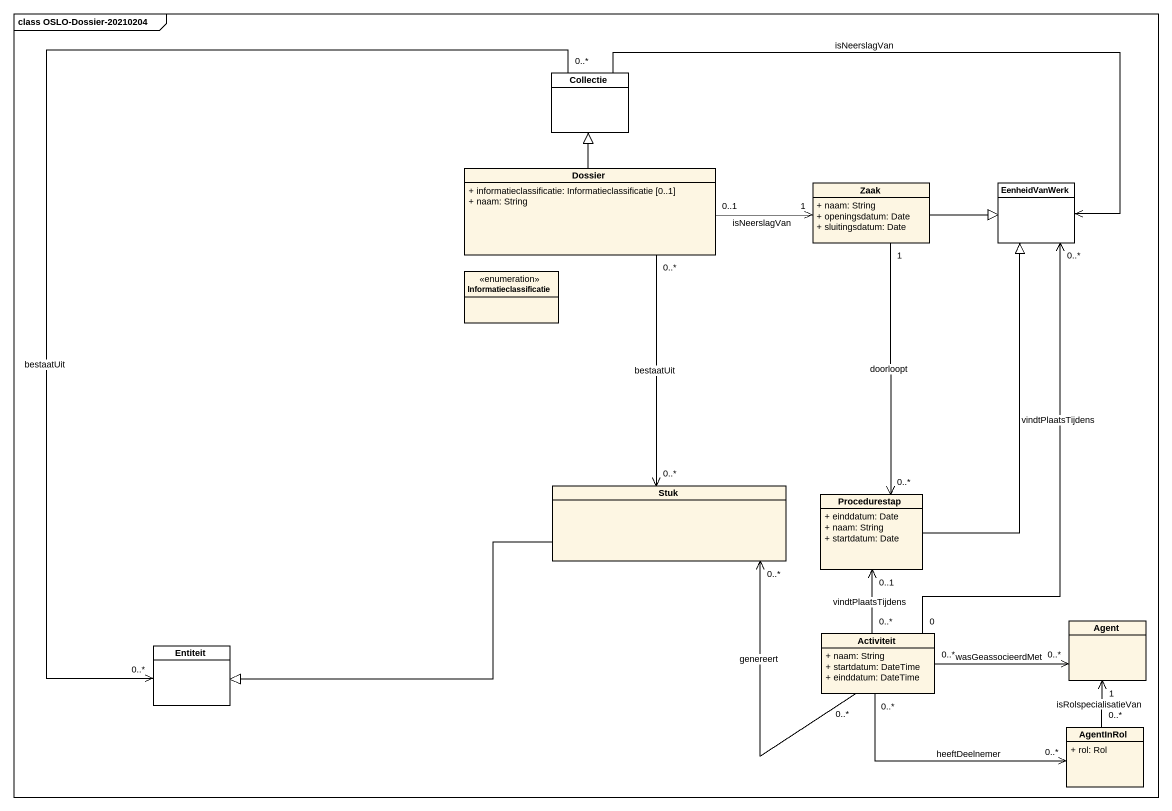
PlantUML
@startuml
mainframe class OSLO-Dossier-20210204
hide circle
hide empty members
skinparam classAttributeIconSize 0
class Collectie #FFFFFF
class Dossier {
  + informatieclassificatie: Informatieclassificatie [0..1]
  + naam: String
}
class Zaak {
  + naam: String
  + openingsdatum: Date
  + sluitingsdatum: Date
}
class EenheidVanWerk #FFFFFF
enum Informatieclassificatie
class Stuk
class Procedurestap {
  + einddatum: Date
  + naam: String
  + startdatum: Date
}
class "Agent" as Agent_
class Entiteit #FFFFFF
class Activiteit {
  + naam: String
  + startdatum: DateTime
  + einddatum: DateTime
}
class AgentInRol {
  + rol: Rol
}
Collectie -right-> EenheidVanWerk : isNeerslagVan
Collectie "0..*" --> "0..*" Entiteit : bestaatUit
Dossier -up-|> Collectie
Dossier "0..1" -right-> "1" Zaak : isNeerslagVan
Dossier "0..*" --> "0..*" Stuk : bestaatUit
Zaak -right-|> EenheidVanWerk
Zaak "1" --> "0..*" Procedurestap : doorloopt
Stuk -left-|> Entiteit
Procedurestap -up-|> EenheidVanWerk
Activiteit "0" -up-> "0..*" EenheidVanWerk : vindtPlaatsTijdens
Activiteit "0..*" -up-> "0..*" Stuk : genereert
Activiteit "0..*" -up-> "0..1" Procedurestap : vindtPlaatsTijdens
Activiteit "0..*" -right-> "0..*" Agent_ : wasGeassocieerdMet
Activiteit "0..*" -right-> "0..*" AgentInRol : heeftDeelnemer
AgentInRol "0..*" -up-> "1" Agent_ : isRolspecialisatieVan
@enduml
